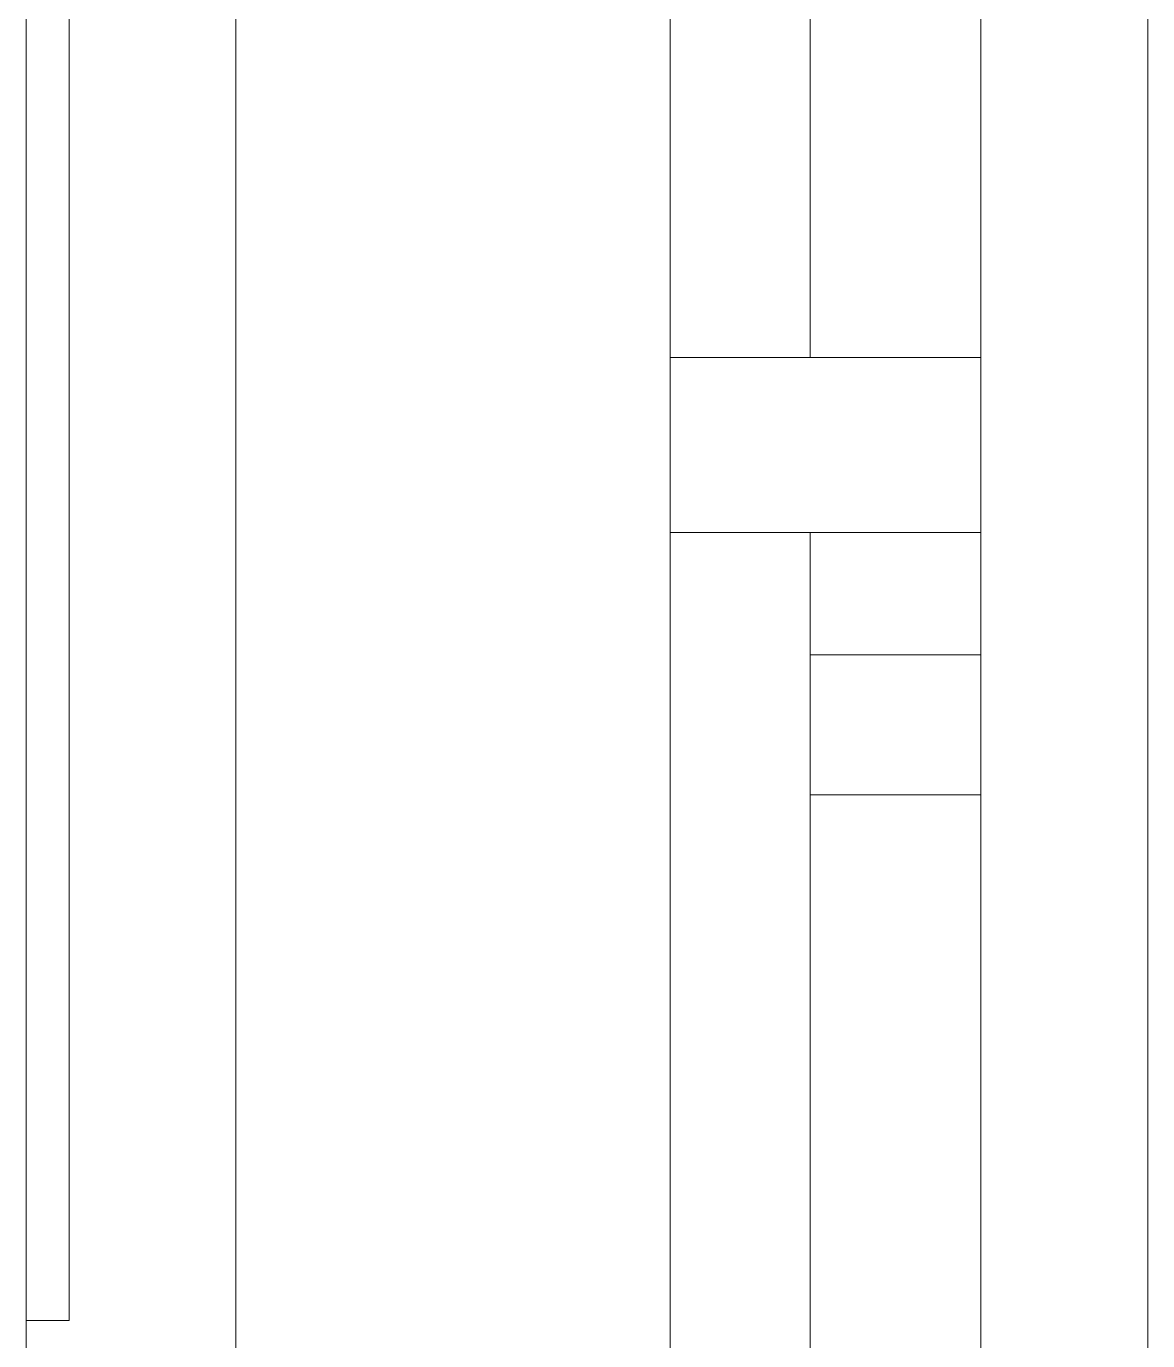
# Model space of a CAD drawing. Header units: centimetres. Extents: x -13467 to 3766, y -437 to 1921.
# Drawn here: x -10978.89 to -10951.97, y 110.67 to 142.23 of the extents above; entities that cross this region are included whole.
import ezdxf

# ---------------------------------------------------------------- set-up
doc = ezdxf.new("R2010")
doc.units = ezdxf.units.CM
doc.layers.add('M-EQPM', color=7, linetype='Continuous', lineweight=9)

# ---------------------------------------------------------------- blocks, each defined once
blk = doc.blocks.new('EQ-01-008 - EQ-01-008_dwg_Agrupar_467-1519584-Sección 1-1')
at = {"layer": 'M-EQPM', "color": 251, "true_color": 0x666666}
blk.add_line((-10978.885, 282.089), (-10978.885, 95.25), dxfattribs=at)
blk = doc.blocks.new('EQ-01-008 - EQ-01-008_dwg_Agrupar_411-1519586-Sección 1-1')
at = {"layer": 'M-EQPM', "color": 251, "true_color": 0x666666}
for p, q in [((-10951.973, 265.895), (-10951.973, 97.997)), ((-10955.975, 185.034), (-10955.975, 97.997))]:
    blk.add_line(p, q, dxfattribs=at)
at = {"layer": 'M-EQPM', "color": 38, "true_color": 0x4c2600}
for p, q in [((-10951.973, 97.997), (-10951.973, 265.895)), ((-10955.975, 185.034), (-10955.975, 97.997))]:
    blk.add_line(p, q, dxfattribs=at)
at = {"layer": 'M-EQPM', "color": 38, "true_color": 0x4c2600, "flags": 128}
for points in [[(-10955.975, 270.387), (-10951.973, 265.895), (-10951.973, 97.997)], [(-10955.975, 97.997), (-10955.975, 185.034), (-10978.885, 185.034)]]:
    blk.add_lwpolyline(points, dxfattribs=at)
blk = doc.blocks.new('EQ-01-008 - EQ-01-008_dwg_Agrupar_362-1519588-Sección 1-1')
for name in ['EQ-01-008 - EQ-01-008_dwg_Agrupar_467-1519584-Sección 1-1', 'EQ-01-008 - EQ-01-008_dwg_Agrupar_411-1519586-Sección 1-1']:
    blk.add_blockref(name, (0, 0))
blk = doc.blocks.new('EQ-01-008 - EQ-01-008_dwg-1519583-Sección 1-1')
blk.add_blockref('EQ-01-008 - EQ-01-008_dwg_Agrupar_362-1519588-Sección 1-1', (0, 0))
blk = doc.blocks.new('EQ-01-008 - EQ-01-008-1487441-Sección 1-1')
blk.add_blockref('EQ-01-008 - EQ-01-008_dwg-1519583-Sección 1-1', (0, 0))
blk = doc.blocks.new('EQ-01-013 - EQ-01-013_dwg_Agrupar_354-1512408-Sección 1-1')
at = {"layer": 'M-EQPM', "color": 251, "true_color": 0x666666}
for p, q in [((-10963.43, 134.274), (-10963.43, 185.034)), ((-10963.43, 134.274), (-10963.43, 185.034)), ((-10963.43, 185.034), (-10963.43, 134.274)), ((-10960.07, 134.274), (-10960.07, 185.034)), ((-10960.07, 185.034), (-10960.07, 134.274)), ((-10960.07, 134.274), (-10960.07, 185.034)), ((-10963.43, 94), (-10963.43, 130.074)), ((-10963.43, 94), (-10963.43, 130.074)), ((-10963.43, 130.074), (-10963.43, 94)), ((-10960.07, 94), (-10960.07, 130.074)), ((-10960.07, 130.074), (-10960.07, 94)), ((-10960.07, 94), (-10960.07, 130.074))]:
    blk.add_line(p, q, dxfattribs=at)
blk = doc.blocks.new('EQ-01-013 - EQ-01-013_dwg_Agrupar_354-1512411-Sección 1-1')
at = {"layer": 'M-EQPM', "color": 251, "true_color": 0x666666}
for p, q in [((-10960.07, 127.134), (-10960.07, 123.774)), ((-10960.07, 127.134), (-10955.975, 127.134)), ((-10960.07, 127.134), (-10960.07, 123.774)), ((-10955.975, 127.134), (-10960.07, 127.134)), ((-10960.07, 123.774), (-10955.975, 123.774)), ((-10955.975, 123.774), (-10960.07, 123.774)), ((-10960.07, 123.774), (-10955.975, 123.774))]:
    blk.add_line(p, q, dxfattribs=at)
at = {"layer": 'M-EQPM', "color": 251, "true_color": 0x666666, "flags": 128}
blk.add_lwpolyline([(-10960.07, 123.774), (-10960.07, 127.134), (-10955.975, 127.134)], dxfattribs=at)
blk = doc.blocks.new('EQ-01-013 - EQ-01-013_dwg_Agrupar_355-1512423-Sección 1-1')
at = {"layer": 'M-EQPM', "color": 8, "true_color": 0x808080}
for p, q in [((-10955.975, 134.274), (-10963.43, 134.274)), ((-10963.43, 134.274), (-10963.43, 130.074)), ((-10963.43, 134.274), (-10963.43, 130.074)), ((-10963.43, 134.274), (-10955.975, 134.274)), ((-10955.975, 134.274), (-10963.43, 134.274)), ((-10963.43, 130.074), (-10955.975, 130.074)), ((-10955.975, 130.074), (-10963.43, 130.074))]:
    blk.add_line(p, q, dxfattribs=at)
at = {"layer": 'M-EQPM', "color": 8, "true_color": 0x808080, "flags": 128}
blk.add_lwpolyline([(-10955.975, 130.074), (-10963.43, 130.074), (-10963.43, 134.274)], dxfattribs=at)
blk = doc.blocks.new('EQ-01-013 - EQ-01-013_dwg_Agrupar_338-1512426-Sección 1-1')
for name in ['EQ-01-013 - EQ-01-013_dwg_Agrupar_354-1512408-Sección 1-1', 'EQ-01-013 - EQ-01-013_dwg_Agrupar_355-1512423-Sección 1-1', 'EQ-01-013 - EQ-01-013_dwg_Agrupar_354-1512411-Sección 1-1']:
    blk.add_blockref(name, (0, 0))
blk = doc.blocks.new('EQ-01-013 - EQ-01-013_dwg_Group_7-1512427-Sección 1-1')
blk.add_blockref('EQ-01-013 - EQ-01-013_dwg_Agrupar_338-1512426-Sección 1-1', (0, 0))
blk = doc.blocks.new('EQ-01-013 - EQ-01-013_dwg-1512406-Sección 1-1')
blk.add_blockref('EQ-01-013 - EQ-01-013_dwg_Group_7-1512427-Sección 1-1', (0, 0))
blk = doc.blocks.new('EQ-01-013 - EQ-01-013-1492338-Sección 1-1')
blk.add_blockref('EQ-01-013 - EQ-01-013_dwg-1512406-Sección 1-1', (0, 0))
blk = doc.blocks.new('EQ-01-009 - EQ-01-009_dwg_Agrupar_339-1518693-Sección 1-1')
at = {"layer": 'M-EQPM', "color": 251, "true_color": 0x666666}
for p, q in [((-10977.86, 111.154), (-10977.86, 185.034)), ((-10977.86, 185.034), (-10977.86, 111.154)), ((-10973.858, 94), (-10973.858, 185.034)), ((-10973.858, 94), (-10973.858, 185.034)), ((-10973.858, 185.034), (-10973.858, 94)), ((-10978.885, 111.154), (-10977.86, 111.154)), ((-10977.86, 111.154), (-10978.885, 111.154))]:
    blk.add_line(p, q, dxfattribs=at)
at = {"layer": 'M-EQPM', "color": 251, "true_color": 0x666666, "flags": 128}
blk.add_lwpolyline([(-10977.86, 185.034), (-10977.86, 111.154), (-10978.885, 111.154)], dxfattribs=at)
blk = doc.blocks.new('EQ-01-009 - EQ-01-009_dwg_026_BALANZA_DINAMICA_MATANZA_dw-1518699-Sección 1-1')
blk.add_blockref('EQ-01-009 - EQ-01-009_dwg_Agrupar_339-1518693-Sección 1-1', (0, 0))
blk = doc.blocks.new('EQ-01-009 - EQ-01-009_dwg-1518692-Sección 1-1')
blk.add_blockref('EQ-01-009 - EQ-01-009_dwg_026_BALANZA_DINAMICA_MATANZA_dw-1518699-Sección 1-1', (0, 0))
blk = doc.blocks.new('EQ-01-009 - EQ-01-009-1488525-Sección 1-1')
blk.add_blockref('EQ-01-009 - EQ-01-009_dwg-1518692-Sección 1-1', (0, 0))
blk = doc.blocks.new('PQ_RVR_MEP-01_ZZ_ZZ_MO_T_A_rvt-1-Sección 1-1')
at = {"layer": 'M-EQPM', "lineweight": 9}
for name in ['EQ-01-008 - EQ-01-008-1487441-Sección 1-1', 'EQ-01-013 - EQ-01-013-1492338-Sección 1-1']:
    blk.add_blockref(name, (0, 0), dxfattribs=at)
at = {"layer": 'M-EQPM', "color": 136, "lineweight": 9, "true_color": 0x007f7f}
blk.add_blockref('EQ-01-009 - EQ-01-009-1488525-Sección 1-1', (0, 0), dxfattribs=at)

msp = doc.modelspace()

# ---------------------------------------------------------------- block references
at = {"lineweight": 5}
msp.add_blockref('PQ_RVR_MEP-01_ZZ_ZZ_MO_T_A_rvt-1-Sección 1-1', (0, 0), dxfattribs=at)

doc.saveas('drawing.dxf')
